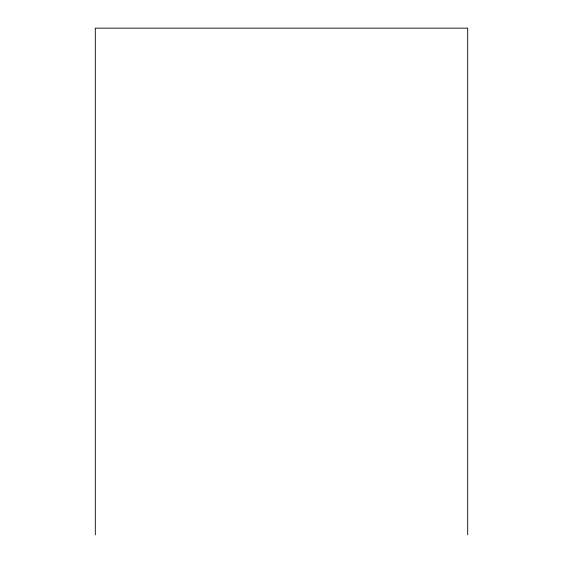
<?xml version="1.0" encoding="UTF-8"?>
<svg xmlns="http://www.w3.org/2000/svg" width="563" height="563" viewBox="0 0 563 563"><rect width="100%" height="100%" fill="white"/><g stroke="black" fill="none" stroke-linecap="round" stroke-linejoin="round"><path stroke-width="0.84" d="M467.698 534.85L467.698 28.15L95.302 28.15L95.302 534.85"/></g></svg>
